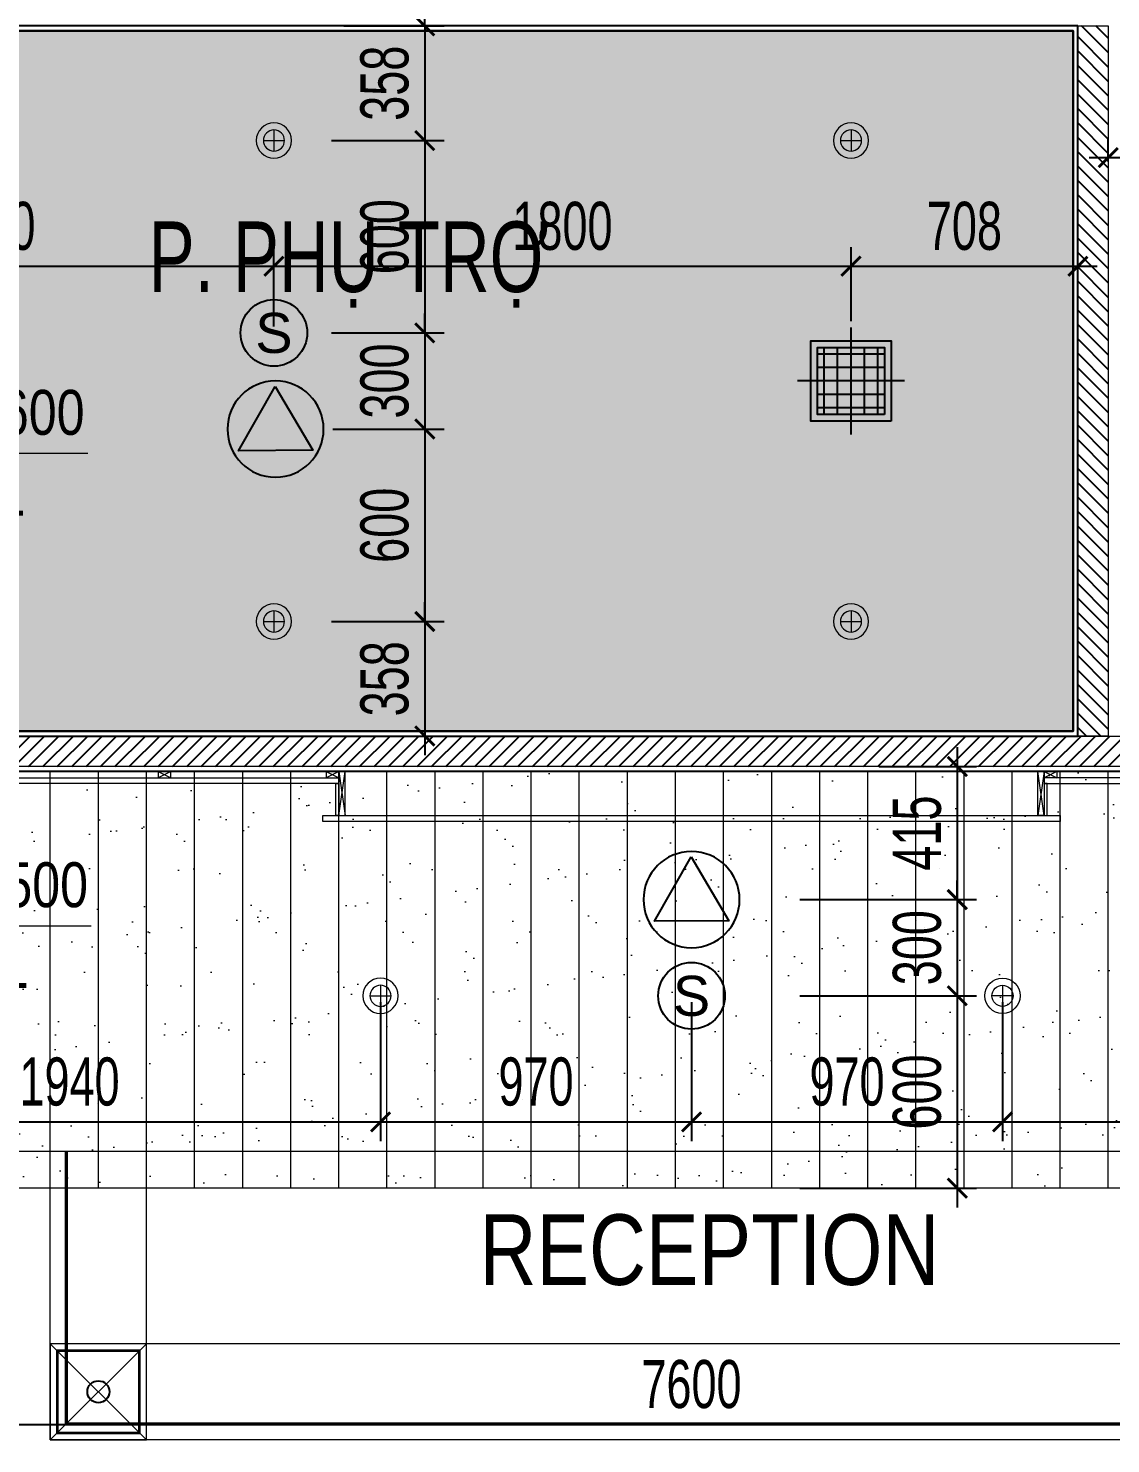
# Model space of a CAD drawing. Header units: millimetres. Extents: x -343543 to 400519, y -115663 to 104219.
# Drawn here: x -244923 to -241547, y 5088 to 9503 of the extents above; entities that cross this region are included whole.
import ezdxf
from ezdxf.enums import TextEntityAlignment as Align
from ezdxf.xclip import XClip

# ---------------------------------------------------------------- set-up
doc = ezdxf.new("R2010")
doc.units = ezdxf.units.MM
doc.header["$XCLIPFRAME"] = 0
doc.linetypes.add("$0$02'TUONG Xay$0$HIDDEN", pattern=[0.375, 0.25, -0.125])
doc.linetypes.add('XREF MAT BANG TUONG XAY$0$CENTER', pattern=[50.8, 31.75, -6.35, 6.35, -6.35])
doc.layers.get('0').update_dxf_attribs({"color": 231, "lineweight": 0})
doc.layers.get('DefPoints').update_dxf_attribs({"color": 191})
doc.layers.add('A-BaoChay', color=4, linetype='Continuous', lineweight=25, true_color=0x00ffff)
doc.layers.add('fix lightting yellow', color=2, linetype='Continuous', lineweight=5, true_color=0xffff00)
for name, color, linetype, lineweight in [('A-CLNG', 157, 'Continuous', 25), ('A-FLOR-PRTN', 161, 'Continuous', 9), ('A-OPEN', 20, 'Continuous', 9), ('A-PATT', 252, 'Continuous', 9), ('A-SYMBOLS', 10, 'Continuous', 13), ('fix lighting', 2, 'Continuous', 5), ('SME-E-LTG-DIM', 55, 'Continuous', 18), ('XREF MAT BANG TUONG XAY$0$$1$A-TEXT', 8, 'Continuous', 25), ('XREF MAT BANG TUONG XAY$0$01.Xref _MB T1$0$A-WALL-INT', 8, 'Continuous', 9), ('XREF MAT BANG TUONG XAY$0$A-FINE', 8, 'Continuous', 25), ('XREF MAT BANG TUONG XAY$0$A-GRID', 8, 'XREF MAT BANG TUONG XAY$0$CENTER', 15), ('XREF MAT BANG TUONG XAY$0$A-WALL-INT', 8, 'Continuous', 9)]:
    doc.layers.add(name, color=color, linetype=linetype, lineweight=lineweight)
for name, color, linetype in [('A-TEXT', 255, 'Continuous'), ('EL - BLOCK - PA', 2, 'Continuous'), ('INNO-GIOTHAI', 20, 'Continuous'), ('XREF MAT BANG TUONG XAY$0$A-FNSH', 8, 'Continuous'), ('XREF MAT BANG TUONG XAY$0$A-FURN', 8, 'Continuous'), ('XREF MAT BANG TUONG XAY$0$A-PATT', 8, 'Continuous')]:
    doc.layers.add(name, color=color, linetype=linetype)
doc.styles.add('LHP', font='arial.ttf')
doc.styles.add('SM-DIMTEXT', font='SME.shx', dxfattribs={"width": 0.7})
doc.styles.add('VTK _ Arial_2.5 mm', font='arial.ttf', dxfattribs={"width": 0.8, "height": 2.5})
doc.styles.add('XREF MAT BANG TUONG XAY$0$Arial', font='arial.ttf', dxfattribs={"width": 0.8})
doc.dimstyles.new('SDIM-100', dxfattribs={"dimscale": 100, "dimtxt": 2, "dimasz": 0.6, "dimexe": 0.6, "dimexo": 0.2, "dimgap": 0.5, "dimtad": 1, "dimdec": 0, "dimzin": 12, "dimtxsty": 'SM-DIMTEXT', "dimblk": 'ARCHTICK', "dimblk1": 'ARCHTICK', "dimblk2": 'ARCHTICK', "dimcen": 0.12, "dimdle": 0.6, "dimclrd": 7, "dimclre": 8, "dimadec": 0, "dimazin": 3, "dimtfac": 2, "dimtix": 1, "dimtmove": 1, "dimatfit": 3, "dimfxl": 1, "dimtzin": 0, "dimarcsym": 1})

# ---------------------------------------------------------------- blocks, each defined once
blk = doc.blocks.new('XREF MAT BANG TUONG XAY$0$00.xref_IKIGAI_Truc')
at = {"layer": 'XREF MAT BANG TUONG XAY$0$A-GRID', "color": 8, "ltscale": 20}
blk.add_lwpolyline([(-2907.5, 6000), (42750, 6000)], dxfattribs=at)
blk = doc.blocks.new('XREF MAT BANG TUONG XAY$0$nngfbv')
at = {"layer": 'XREF MAT BANG TUONG XAY$0$01.Xref _MB T1$0$A-WALL-INT', "color": 8}
blk.add_lwpolyline([(20, -10), (20, 10), (-20, 10), (-20, -10)], close=True, dxfattribs=at)
for points in [[(-20, 10), (20, -10)], [(20, 10), (-20, -10)]]:
    blk.add_lwpolyline(points, dxfattribs=at)
blk = doc.blocks.new('XREF MAT BANG TUONG XAY$0$xref_IKIGAI_Cot')
at = {"layer": 'XREF MAT BANG TUONG XAY$0$A-GRID', "color": 8, "ltscale": 20}
blk.add_lwpolyline([(-2907.5, 6000), (42750, 6000)], dxfattribs=at)
blk = doc.blocks.new('*U240')
at = {"layer": 'XREF MAT BANG TUONG XAY$0$A-PATT'}
h = blk.add_hatch(dxfattribs=at)
h.set_pattern_fill('ANSI31', color=8, scale=10)
h.set_pattern_definition([(45, (37661.79, -11178.564), (-22.45064, 22.45064), [])])
h.paths.add_polyline_path([(-38.7, 47.5), (2176.3, 47.5), (2176.3, -47.5), (-38.7, -47.5)])
at = {"layer": 'XREF MAT BANG TUONG XAY$0$A-WALL-INT', "color": 8}
blk.add_lwpolyline([(-38.7, 47.5), (2176.3, 47.5), (2176.3, -47.5), (-38.7, -47.5)], close=True, dxfattribs=at)
blk = doc.blocks.new('*U241')
at = {"layer": 'XREF MAT BANG TUONG XAY$0$A-PATT'}
h = blk.add_hatch(dxfattribs=at)
h.set_pattern_fill('ANSI31', color=8, scale=10)
h.set_pattern_definition([(45, (42656.79, -11178.564), (-22.45064, 22.45064), [])])
h.paths.add_polyline_path([(-38.7, 47.5), (7171.3, 47.5), (7171.3, -47.5), (-38.7, -47.5)])
at = {"layer": 'XREF MAT BANG TUONG XAY$0$A-WALL-INT', "color": 8}
blk.add_lwpolyline([(-38.7, 47.5), (7171.3, 47.5), (7171.3, -47.5), (-38.7, -47.5)], close=True, dxfattribs=at)
blk = doc.blocks.new('XREF MAT BANG NOI THAT')
at = {"color": 8}
blk.add_line((18300, 5400), (18000, 5100), dxfattribs=at)
for points in [[(18000, 6000), (22000, 6000), (22000, 5100), (18000, 5100)], [(18300, 6000), (21700, 6000), (21700, 5400), (18300, 5400)]]:
    blk.add_lwpolyline(points, close=True, dxfattribs=at)
blk = doc.blocks.new('01.Xref _MB T1')
at = {"layer": 'XREF MAT BANG TUONG XAY$0$01.Xref _MB T1$0$A-WALL-INT', "color": 8}
for points in [[(17812.81691, 7164.99794), (18899.99571, 7164.99794), (18899.99571, 7146.99794), (17812.81691, 7146.99794)], [(18919.99574, 7184.99669), (18899.99574, 7184.99669), (18899.9956, 7046.99999), (18919.9956, 7046.99999)], [(21079.99568, 7184.99669), (21099.99568, 7184.99669), (21099.99581, 7046.99999), (21079.99581, 7046.99999)], [(22187.17451, 7164.99794), (21099.99571, 7164.99794), (21099.99571, 7146.99794), (22187.17451, 7146.99794)], [(18890.9956, 7146.99794), (18899.9956, 7146.99794), (18899.9956, 7046.99999), (18890.9956, 7046.99999)], [(21108.99581, 7146.99794), (21099.99581, 7146.99794), (21099.99581, 7046.99999), (21108.99581, 7046.99999)], [(18849.99596, 7046.99999), (21149.99596, 7046.99999), (21149.99596, 7028.99999), (18849.99596, 7028.99999)]]:
    blk.add_lwpolyline(points, close=True, dxfattribs=at)
for points in [[(18899.9956, 7046.99999), (18919.99574, 7184.99669)], [(18899.99574, 7184.99669), (18919.9956, 7046.99999)], [(21099.99581, 7046.99999), (21079.99568, 7184.99669)], [(21099.99568, 7184.99669), (21079.99581, 7046.99999)]]:
    blk.add_lwpolyline(points, dxfattribs=at)
at = {"layer": 'XREF MAT BANG TUONG XAY$0$A-FINE', "color": 8}
blk.add_lwpolyline([(21205.00011, 9510), (16189.99073, 9510), (16189.99073, 7295), (21205.00011, 7295)], close=True, dxfattribs=at)
at = {"layer": 'XREF MAT BANG TUONG XAY$0$A-FNSH', "color": 8}
blk.add_lwpolyline([(23919.99202, 7525.001), (23919.99202, 7184.99069), (16079.9994, 7185.00001), (16079.9994, 7530.00096), (16204.99073, 7530.00096), (16204.99073, 7424.99999), (16409.99073, 7424.99999), (16409.99073, 7310), (21190.00011, 7310), (21190.00011, 9495), (16204.99072, 9495), (16204.99072, 8430.00096)], dxfattribs=at)
at = {"color": 8}
blk.add_blockref('XREF MAT BANG TUONG XAY$0$00.xref_IKIGAI_Truc', (0.00011, 0), dxfattribs=at)
ref = blk.add_blockref('XREF MAT BANG TUONG XAY$0$xref_IKIGAI_Cot', (-0.00927, -0.00001), dxfattribs=at)
XClip(ref).set_block_clipping_path([(-1610.3425959283, -2225.6693134198), (41829.1295208634, 21555.8819575264)])
at = {"layer": 'XREF MAT BANG TUONG XAY$0$01.Xref _MB T1$0$A-WALL-INT', "color": 8}
for p in [(18356.40631, 7174.99794), (18879.99571, 7174.99968)]:
    blk.add_blockref('XREF MAT BANG TUONG XAY$0$nngfbv', p, dxfattribs=at)
at = {"layer": 'XREF MAT BANG TUONG XAY$0$01.Xref _MB T1$0$A-WALL-INT', "color": 8, "xscale": -1}
blk.add_blockref('XREF MAT BANG TUONG XAY$0$nngfbv', (21119.99571, 7174.99968), dxfattribs=at)
at = {"layer": 'XREF MAT BANG TUONG XAY$0$A-FURN', "color": 8, "rotation": 270}
blk.add_blockref('*U240', (21252.50011, 9471.30169), dxfattribs=at)
at = {"layer": 'XREF MAT BANG TUONG XAY$0$A-FURN', "color": 8}
blk.add_blockref('*U241', (16433.68904, 7247.5), dxfattribs=at)
at = {"layer": 'XREF MAT BANG TUONG XAY$0$$1$A-TEXT', "color": 8, "style": 'XREF MAT BANG TUONG XAY$0$Arial'}
for s, width, p in [('P. PHỤ TRỢ', 0.7, (18306.71056, 8679.9917)), ('RECEPTION', 0.8, (19338.76342, 5583.34196))]:
    blk.add_text(s, height=220, dxfattribs=dict(at, width=width)).set_placement(p)
at = {"layer": 'A-PATT', "color": 8}
blk.add_blockref('XREF MAT BANG NOI THAT', (0, 0), dxfattribs=at)
blk = doc.blocks.new('LT5')
blk.add_lwpolyline([(-147, -147), (147, -147), (147, 147), (-147, 147)], close=True)
blk.add_lwpolyline([(-147, 147), (147, -147), (147, 147), (-147, -147)])
at = {"layer": 'A-PATT'}
for points in [[(-175, -175), (175, -175), (175, 175), (-175, 175)], [(-152, -152), (152, -152), (152, 152), (-152, 152)]]:
    blk.add_lwpolyline(points, close=True, dxfattribs=at)
for points in [[(-175, 175), (-147, 147)], [(147, 147), (175, 175)], [(-147, -147), (-175, -175)], [(147, -147), (175, -175)]]:
    blk.add_lwpolyline(points, dxfattribs=at)
at = {"layer": 'A-TEXT'}
blk.add_circle((0, 0), 40, dxfattribs=at)
blk = doc.blocks.new('DenSanTuongT1Ikigai')
at = {"layer": 'fix lightting yellow', "linetype": "$0$02'TUONG Xay$0$HIDDEN", "ltscale": 500, "const_width": 10}
blk.add_lwpolyline([(18050, 6000), (18050, 5150), (21950, 5150), (21950, 6000)], dxfattribs=at)
at = {"layer": 'fix lighting', "xscale": 0.8571428571428571, "yscale": 0.8571428571428571, "zscale": 0.8571428571428571}
blk.add_blockref('LT5', (18150, 5250), dxfattribs=at)
blk = doc.blocks.new('_ArchTick')
at = {"color": 0, "linetype": 'ByBlock', "const_width": 0.15}
blk.add_lwpolyline([(-0.5, -0.5), (0.5, 0.5)], dxfattribs=at)
blk = doc.blocks.new('*D1109')
at = {"layer": 'DefPoints', "color": 0, "transparency": 16777216}
for p in [(-239054, 5885), (-246654, 5480.3), (-239054, 5148.1)]:
    blk.add_point(p, dxfattribs=at)
at = {"layer": 'SME-E-LTG-DIM', "color": 8, "lineweight": -2, "transparency": 16777216}
for p, q in [((-239054, 5865), (-239054, 5088.1)), ((-246654, 5460.3), (-246654, 5088.1))]:
    blk.add_line(p, q, dxfattribs=at)
at = {"layer": 'SME-E-LTG-DIM', "color": 7, "lineweight": -2, "transparency": 16777216}
blk.add_line((-246714, 5148.1), (-238994, 5148.1), dxfattribs=at)
at = {"layer": 'SME-E-LTG-DIM', "color": 7, "lineweight": -2, "transparency": 16777216, "xscale": 60, "yscale": 60, "zscale": 60, "rotation": 180}
blk.add_blockref('_ArchTick', (-246654, 5148.1), dxfattribs=at)
at = {"layer": 'SME-E-LTG-DIM', "color": 7, "lineweight": -2, "transparency": 16777216, "xscale": 60, "yscale": 60, "zscale": 60}
blk.add_blockref('_ArchTick', (-239054, 5148.1), dxfattribs=at)
at = {"layer": 'SME-E-LTG-DIM', "color": 0, "transparency": 16777216, "insert": (-242854, 5273.1), "char_height": 150, "attachment_point": 5, "style": 'SM-DIMTEXT'}
blk.add_mtext('7600', dxfattribs=at)
blk = doc.blocks.new('*D1111')
at = {"layer": 'DefPoints', "color": 0, "transparency": 16777216}
for p in [(-242289, 7200), (-242536.2, 6785), (-242025.1, 6785)]:
    blk.add_point(p, dxfattribs=at)
at = {"layer": 'SME-E-LTG-DIM', "color": 7, "lineweight": -2, "transparency": 16777216}
blk.add_line((-242025.1, 7260), (-242025.1, 6725), dxfattribs=at)
at = {"layer": 'SME-E-LTG-DIM', "color": 8, "lineweight": -2, "transparency": 16777216}
for p, q in [((-242269, 7200), (-241965.1, 7200)), ((-242516.2, 6785), (-241965.1, 6785))]:
    blk.add_line(p, q, dxfattribs=at)
at = {"layer": 'SME-E-LTG-DIM', "color": 7, "lineweight": -2, "transparency": 16777216, "xscale": 60, "yscale": 60, "zscale": 60}
for p, rotation in [((-242025.1, 7200), 90), ((-242025.1, 6785), 270)]:
    blk.add_blockref('_ArchTick', p, dxfattribs=dict(at, rotation=rotation))
at = {"layer": 'SME-E-LTG-DIM', "color": 0, "transparency": 16777216, "insert": (-242150.1, 6992.5), "char_height": 150, "attachment_point": 5, "rotation": 90, "style": 'SM-DIMTEXT'}
blk.add_mtext('415', dxfattribs=at)
blk = doc.blocks.new('*D1112')
at = {"layer": 'DefPoints', "color": 0, "transparency": 16777216}
for p in [(-242536.2, 6785), (-242536.2, 6485), (-242025.1, 6485)]:
    blk.add_point(p, dxfattribs=at)
at = {"layer": 'SME-E-LTG-DIM', "color": 7, "lineweight": -2, "transparency": 16777216}
for p, q in [((-242025.1, 6785), (-242025.1, 6845)), ((-242025.1, 6785), (-242025.1, 6485)), ((-242025.1, 6485), (-242025.1, 6425))]:
    blk.add_line(p, q, dxfattribs=at)
at = {"layer": 'SME-E-LTG-DIM', "color": 8, "lineweight": -2, "transparency": 16777216}
for p, q in [((-242516.2, 6785), (-241965.1, 6785)), ((-242516.2, 6485), (-241965.1, 6485))]:
    blk.add_line(p, q, dxfattribs=at)
at = {"layer": 'SME-E-LTG-DIM', "color": 7, "lineweight": -2, "transparency": 16777216, "xscale": 60, "yscale": 60, "zscale": 60}
for p, rotation in [((-242025.1, 6785), 270), ((-242025.1, 6485), 90)]:
    blk.add_blockref('_ArchTick', p, dxfattribs=dict(at, rotation=rotation))
at = {"layer": 'SME-E-LTG-DIM', "color": 0, "transparency": 16777216, "insert": (-242150.1, 6635), "char_height": 150, "attachment_point": 5, "rotation": 90, "style": 'SM-DIMTEXT'}
blk.add_mtext('300', dxfattribs=at)
blk = doc.blocks.new('*D1113')
at = {"layer": 'DefPoints', "color": 0, "transparency": 16777216}
for p in [(-242536.2, 6485), (-242536.2, 5885), (-242025.1, 5885)]:
    blk.add_point(p, dxfattribs=at)
at = {"layer": 'SME-E-LTG-DIM', "color": 7, "lineweight": -2, "transparency": 16777216}
blk.add_line((-242025.1, 6545), (-242025.1, 5825), dxfattribs=at)
at = {"layer": 'SME-E-LTG-DIM', "color": 8, "lineweight": -2, "transparency": 16777216}
for p, q in [((-242516.2, 6485), (-241965.1, 6485)), ((-242516.2, 5885), (-241965.1, 5885))]:
    blk.add_line(p, q, dxfattribs=at)
at = {"layer": 'SME-E-LTG-DIM', "color": 7, "lineweight": -2, "transparency": 16777216, "xscale": 60, "yscale": 60, "zscale": 60}
for p, rotation in [((-242025.1, 6485), 90), ((-242025.1, 5885), 270)]:
    blk.add_blockref('_ArchTick', p, dxfattribs=dict(at, rotation=rotation))
at = {"layer": 'SME-E-LTG-DIM', "color": 0, "transparency": 16777216, "insert": (-242150.1, 6185), "char_height": 150, "attachment_point": 5, "rotation": 90, "style": 'SM-DIMTEXT'}
blk.add_mtext('600', dxfattribs=at)
blk = doc.blocks.new('*D1115')
at = {"layer": 'DefPoints', "color": 0, "transparency": 16777216}
for p in [(-245764, 6485), (-243824, 6485), (-243824, 6091.7)]:
    blk.add_point(p, dxfattribs=at)
at = {"layer": 'SME-E-LTG-DIM', "color": 8, "lineweight": -2, "transparency": 16777216}
for p, q in [((-245764, 6465), (-245764, 6031.7)), ((-243824, 6465), (-243824, 6031.7))]:
    blk.add_line(p, q, dxfattribs=at)
at = {"layer": 'SME-E-LTG-DIM', "color": 7, "lineweight": -2, "transparency": 16777216}
blk.add_line((-245824, 6091.7), (-243764, 6091.7), dxfattribs=at)
at = {"layer": 'SME-E-LTG-DIM', "color": 7, "lineweight": -2, "transparency": 16777216, "xscale": 60, "yscale": 60, "zscale": 60, "rotation": 180}
blk.add_blockref('_ArchTick', (-245764, 6091.7), dxfattribs=at)
at = {"layer": 'SME-E-LTG-DIM', "color": 7, "lineweight": -2, "transparency": 16777216, "xscale": 60, "yscale": 60, "zscale": 60}
blk.add_blockref('_ArchTick', (-243824, 6091.7), dxfattribs=at)
at = {"layer": 'SME-E-LTG-DIM', "color": 0, "transparency": 16777216, "insert": (-244794, 6216.7), "char_height": 150, "attachment_point": 5, "style": 'SM-DIMTEXT'}
blk.add_mtext('1940', dxfattribs=at)
blk = doc.blocks.new('*D1116')
at = {"layer": 'DefPoints', "color": 0, "transparency": 16777216}
for p in [(-243824, 6485), (-242854, 6485), (-242854, 6091.7)]:
    blk.add_point(p, dxfattribs=at)
at = {"layer": 'SME-E-LTG-DIM', "color": 8, "lineweight": -2, "transparency": 16777216}
for p, q in [((-243824, 6465), (-243824, 6031.7)), ((-242854, 6465), (-242854, 6031.7))]:
    blk.add_line(p, q, dxfattribs=at)
at = {"layer": 'SME-E-LTG-DIM', "color": 7, "lineweight": -2, "transparency": 16777216}
blk.add_line((-243884, 6091.7), (-242794, 6091.7), dxfattribs=at)
at = {"layer": 'SME-E-LTG-DIM', "color": 7, "lineweight": -2, "transparency": 16777216, "xscale": 60, "yscale": 60, "zscale": 60, "rotation": 180}
blk.add_blockref('_ArchTick', (-243824, 6091.7), dxfattribs=at)
at = {"layer": 'SME-E-LTG-DIM', "color": 7, "lineweight": -2, "transparency": 16777216, "xscale": 60, "yscale": 60, "zscale": 60}
blk.add_blockref('_ArchTick', (-242854, 6091.7), dxfattribs=at)
at = {"layer": 'SME-E-LTG-DIM', "color": 0, "transparency": 16777216, "insert": (-243339, 6216.7), "char_height": 150, "attachment_point": 5, "style": 'SM-DIMTEXT'}
blk.add_mtext('970', dxfattribs=at)
blk = doc.blocks.new('*D1117')
at = {"layer": 'DefPoints', "color": 0, "transparency": 16777216}
for p in [(-242854, 6485), (-241884, 6485), (-241884, 6091.7)]:
    blk.add_point(p, dxfattribs=at)
at = {"layer": 'SME-E-LTG-DIM', "color": 8, "lineweight": -2, "transparency": 16777216}
for p, q in [((-242854, 6465), (-242854, 6031.7)), ((-241884, 6465), (-241884, 6031.7))]:
    blk.add_line(p, q, dxfattribs=at)
at = {"layer": 'SME-E-LTG-DIM', "color": 7, "lineweight": -2, "transparency": 16777216}
blk.add_line((-242914, 6091.7), (-241824, 6091.7), dxfattribs=at)
at = {"layer": 'SME-E-LTG-DIM', "color": 7, "lineweight": -2, "transparency": 16777216, "xscale": 60, "yscale": 60, "zscale": 60, "rotation": 180}
blk.add_blockref('_ArchTick', (-242854, 6091.7), dxfattribs=at)
at = {"layer": 'SME-E-LTG-DIM', "color": 7, "lineweight": -2, "transparency": 16777216, "xscale": 60, "yscale": 60, "zscale": 60}
blk.add_blockref('_ArchTick', (-241884, 6091.7), dxfattribs=at)
at = {"layer": 'SME-E-LTG-DIM', "color": 0, "transparency": 16777216, "insert": (-242369, 6216.7), "char_height": 150, "attachment_point": 5, "style": 'SM-DIMTEXT'}
blk.add_mtext('970', dxfattribs=at)
blk = doc.blocks.new('*D1118')
at = {"layer": 'DefPoints', "color": 0, "transparency": 16777216}
for p in [(-241884, 6485), (-239944, 6485), (-239944, 6091.7)]:
    blk.add_point(p, dxfattribs=at)
at = {"layer": 'SME-E-LTG-DIM', "color": 8, "lineweight": -2, "transparency": 16777216}
for p, q in [((-241884, 6465), (-241884, 6031.7)), ((-239944, 6465), (-239944, 6031.7))]:
    blk.add_line(p, q, dxfattribs=at)
at = {"layer": 'SME-E-LTG-DIM', "color": 7, "lineweight": -2, "transparency": 16777216}
blk.add_line((-241944, 6091.7), (-239884, 6091.7), dxfattribs=at)
at = {"layer": 'SME-E-LTG-DIM', "color": 7, "lineweight": -2, "transparency": 16777216, "xscale": 60, "yscale": 60, "zscale": 60, "rotation": 180}
blk.add_blockref('_ArchTick', (-241884, 6091.7), dxfattribs=at)
at = {"layer": 'SME-E-LTG-DIM', "color": 7, "lineweight": -2, "transparency": 16777216, "xscale": 60, "yscale": 60, "zscale": 60}
blk.add_blockref('_ArchTick', (-239944, 6091.7), dxfattribs=at)
at = {"layer": 'SME-E-LTG-DIM', "color": 0, "transparency": 16777216, "insert": (-240914, 6216.7), "char_height": 150, "attachment_point": 5, "style": 'SM-DIMTEXT'}
blk.add_mtext('1940', dxfattribs=at)
blk = doc.blocks.new('*D1120')
at = {"layer": 'DefPoints', "color": 0, "transparency": 16777216}
for p in [(-243958, 9510), (-243997.4, 9152.5), (-243685.9, 9152.5)]:
    blk.add_point(p, dxfattribs=at)
at = {"layer": 'SME-E-LTG-DIM', "color": 7, "lineweight": -2, "transparency": 16777216}
for p, q in [((-243685.9, 9510), (-243685.9, 9570)), ((-243685.9, 9510), (-243685.9, 9152.5)), ((-243685.9, 9152.5), (-243685.9, 9092.5))]:
    blk.add_line(p, q, dxfattribs=at)
at = {"layer": 'SME-E-LTG-DIM', "color": 8, "lineweight": -2, "transparency": 16777216}
for p, q in [((-243938, 9510), (-243625.9, 9510)), ((-243977.4, 9152.5), (-243625.9, 9152.5))]:
    blk.add_line(p, q, dxfattribs=at)
at = {"layer": 'SME-E-LTG-DIM', "color": 7, "lineweight": -2, "transparency": 16777216, "xscale": 60, "yscale": 60, "zscale": 60}
for p, rotation in [((-243685.9, 9510), 270), ((-243685.9, 9152.5), 90)]:
    blk.add_blockref('_ArchTick', p, dxfattribs=dict(at, rotation=rotation))
at = {"layer": 'SME-E-LTG-DIM', "color": 0, "transparency": 16777216, "insert": (-243810.9, 9331.2), "char_height": 150, "attachment_point": 5, "rotation": 90, "style": 'SM-DIMTEXT'}
blk.add_mtext('358', dxfattribs=at)
blk = doc.blocks.new('*D1121')
at = {"layer": 'DefPoints', "color": 0, "transparency": 16777216}
for p in [(-243997.4, 9152.5), (-243997.4, 8552.5), (-243685.9, 8552.5)]:
    blk.add_point(p, dxfattribs=at)
at = {"layer": 'SME-E-LTG-DIM', "color": 7, "lineweight": -2, "transparency": 16777216}
blk.add_line((-243685.9, 9212.5), (-243685.9, 8492.5), dxfattribs=at)
at = {"layer": 'SME-E-LTG-DIM', "color": 8, "lineweight": -2, "transparency": 16777216}
for p, q in [((-243977.4, 9152.5), (-243625.9, 9152.5)), ((-243977.4, 8552.5), (-243625.9, 8552.5))]:
    blk.add_line(p, q, dxfattribs=at)
at = {"layer": 'SME-E-LTG-DIM', "color": 7, "lineweight": -2, "transparency": 16777216, "xscale": 60, "yscale": 60, "zscale": 60}
for p, rotation in [((-243685.9, 9152.5), 90), ((-243685.9, 8552.5), 270)]:
    blk.add_blockref('_ArchTick', p, dxfattribs=dict(at, rotation=rotation))
at = {"layer": 'SME-E-LTG-DIM', "color": 0, "transparency": 16777216, "insert": (-243810.9, 8852.5), "char_height": 150, "attachment_point": 5, "rotation": 90, "style": 'SM-DIMTEXT'}
blk.add_mtext('600', dxfattribs=at)
blk = doc.blocks.new('*D1122')
at = {"layer": 'DefPoints', "color": 0, "transparency": 16777216}
for p in [(-243997.4, 8552.5), (-243992.4, 8252.5), (-243685.9, 8252.5)]:
    blk.add_point(p, dxfattribs=at)
at = {"layer": 'SME-E-LTG-DIM', "color": 7, "lineweight": -2, "transparency": 16777216}
for p, q in [((-243685.9, 8552.5), (-243685.9, 8612.5)), ((-243685.9, 8552.5), (-243685.9, 8252.5)), ((-243685.9, 8252.5), (-243685.9, 8192.5))]:
    blk.add_line(p, q, dxfattribs=at)
at = {"layer": 'SME-E-LTG-DIM', "color": 8, "lineweight": -2, "transparency": 16777216}
for p, q in [((-243977.4, 8552.5), (-243625.9, 8552.5)), ((-243972.4, 8252.5), (-243625.9, 8252.5))]:
    blk.add_line(p, q, dxfattribs=at)
at = {"layer": 'SME-E-LTG-DIM', "color": 7, "lineweight": -2, "transparency": 16777216, "xscale": 60, "yscale": 60, "zscale": 60}
for p, rotation in [((-243685.9, 8552.5), 270), ((-243685.9, 8252.5), 90)]:
    blk.add_blockref('_ArchTick', p, dxfattribs=dict(at, rotation=rotation))
at = {"layer": 'SME-E-LTG-DIM', "color": 0, "transparency": 16777216, "insert": (-243810.9, 8402.5), "char_height": 150, "attachment_point": 5, "rotation": 90, "style": 'SM-DIMTEXT'}
blk.add_mtext('300', dxfattribs=at)
blk = doc.blocks.new('*D1123')
at = {"layer": 'DefPoints', "color": 0, "transparency": 16777216}
for p in [(-243992.4, 8252.5), (-243997.4, 7652.5), (-243685.9, 7652.5)]:
    blk.add_point(p, dxfattribs=at)
at = {"layer": 'SME-E-LTG-DIM', "color": 7, "lineweight": -2, "transparency": 16777216}
blk.add_line((-243685.9, 8312.5), (-243685.9, 7592.5), dxfattribs=at)
at = {"layer": 'SME-E-LTG-DIM', "color": 8, "lineweight": -2, "transparency": 16777216}
for p, q in [((-243972.4, 8252.5), (-243625.9, 8252.5)), ((-243977.4, 7652.5), (-243625.9, 7652.5))]:
    blk.add_line(p, q, dxfattribs=at)
at = {"layer": 'SME-E-LTG-DIM', "color": 7, "lineweight": -2, "transparency": 16777216, "xscale": 60, "yscale": 60, "zscale": 60}
for p, rotation in [((-243685.9, 8252.5), 90), ((-243685.9, 7652.5), 270)]:
    blk.add_blockref('_ArchTick', p, dxfattribs=dict(at, rotation=rotation))
at = {"layer": 'SME-E-LTG-DIM', "color": 0, "transparency": 16777216, "insert": (-243810.9, 7952.5), "char_height": 150, "attachment_point": 5, "rotation": 90, "style": 'SM-DIMTEXT'}
blk.add_mtext('600', dxfattribs=at)
blk = doc.blocks.new('*D1124')
at = {"layer": 'DefPoints', "color": 0, "transparency": 16777216}
for p in [(-243997.4, 7652.5), (-243997.4, 7295), (-243685.9, 7295)]:
    blk.add_point(p, dxfattribs=at)
at = {"layer": 'SME-E-LTG-DIM', "color": 7, "lineweight": -2, "transparency": 16777216}
for p, q in [((-243685.9, 7652.5), (-243685.9, 7712.5)), ((-243685.9, 7652.5), (-243685.9, 7295)), ((-243685.9, 7295), (-243685.9, 7235))]:
    blk.add_line(p, q, dxfattribs=at)
at = {"layer": 'SME-E-LTG-DIM', "color": 8, "lineweight": -2, "transparency": 16777216}
for p, q in [((-243977.4, 7652.5), (-243625.9, 7652.5)), ((-243977.4, 7295), (-243625.9, 7295))]:
    blk.add_line(p, q, dxfattribs=at)
at = {"layer": 'SME-E-LTG-DIM', "color": 7, "lineweight": -2, "transparency": 16777216, "xscale": 60, "yscale": 60, "zscale": 60}
for p, rotation in [((-243685.9, 7652.5), 270), ((-243685.9, 7295), 90)]:
    blk.add_blockref('_ArchTick', p, dxfattribs=dict(at, rotation=rotation))
at = {"layer": 'SME-E-LTG-DIM', "color": 0, "transparency": 16777216, "insert": (-243810.9, 7473.7), "char_height": 150, "attachment_point": 5, "rotation": 90, "style": 'SM-DIMTEXT'}
blk.add_mtext('358', dxfattribs=at)
blk = doc.blocks.new('*D1126')
at = {"layer": 'DefPoints', "color": 0, "transparency": 16777216}
for p in [(-244156.5, 8760.4), (-245956.5, 8569.2), (-244156.5, 8552.5)]:
    blk.add_point(p, dxfattribs=at)
at = {"layer": 'SME-E-LTG-DIM', "color": 8, "lineweight": -2, "transparency": 16777216}
for p, q in [((-245956.5, 8589.2), (-245956.5, 8820.4)), ((-244156.5, 8572.5), (-244156.5, 8820.4))]:
    blk.add_line(p, q, dxfattribs=at)
at = {"layer": 'SME-E-LTG-DIM', "color": 7, "lineweight": -2, "transparency": 16777216}
blk.add_line((-246016.5, 8760.4), (-244096.5, 8760.4), dxfattribs=at)
at = {"layer": 'SME-E-LTG-DIM', "color": 7, "lineweight": -2, "transparency": 16777216, "xscale": 60, "yscale": 60, "zscale": 60, "rotation": 180}
blk.add_blockref('_ArchTick', (-245956.5, 8760.4), dxfattribs=at)
at = {"layer": 'SME-E-LTG-DIM', "color": 7, "lineweight": -2, "transparency": 16777216, "xscale": 60, "yscale": 60, "zscale": 60}
blk.add_blockref('_ArchTick', (-244156.5, 8760.4), dxfattribs=at)
at = {"layer": 'SME-E-LTG-DIM', "color": 0, "transparency": 16777216, "insert": (-245056.5, 8885.4), "char_height": 150, "attachment_point": 5, "style": 'SM-DIMTEXT'}
blk.add_mtext('1800', dxfattribs=at)
blk = doc.blocks.new('*D1127')
at = {"layer": 'DefPoints', "color": 0, "transparency": 16777216}
for p in [(-242356.5, 8760.4), (-242356.5, 8569.2), (-244156.5, 8552.5)]:
    blk.add_point(p, dxfattribs=at)
at = {"layer": 'SME-E-LTG-DIM', "color": 8, "lineweight": -2, "transparency": 16777216}
for p, q in [((-244156.5, 8572.5), (-244156.5, 8820.4)), ((-242356.5, 8589.2), (-242356.5, 8820.4))]:
    blk.add_line(p, q, dxfattribs=at)
at = {"layer": 'SME-E-LTG-DIM', "color": 7, "lineweight": -2, "transparency": 16777216}
blk.add_line((-244216.5, 8760.4), (-242296.5, 8760.4), dxfattribs=at)
at = {"layer": 'SME-E-LTG-DIM', "color": 7, "lineweight": -2, "transparency": 16777216, "xscale": 60, "yscale": 60, "zscale": 60, "rotation": 180}
blk.add_blockref('_ArchTick', (-244156.5, 8760.4), dxfattribs=at)
at = {"layer": 'SME-E-LTG-DIM', "color": 7, "lineweight": -2, "transparency": 16777216, "xscale": 60, "yscale": 60, "zscale": 60}
blk.add_blockref('_ArchTick', (-242356.5, 8760.4), dxfattribs=at)
at = {"layer": 'SME-E-LTG-DIM', "color": 0, "transparency": 16777216, "insert": (-243256.5, 8885.4), "char_height": 150, "attachment_point": 5, "style": 'SM-DIMTEXT'}
blk.add_mtext('1800', dxfattribs=at)
blk = doc.blocks.new('*D1128')
at = {"layer": 'DefPoints', "color": 0, "transparency": 16777216}
for p in [(-241649, 8760.4), (-242356.5, 8569.2), (-241649, 8569.2)]:
    blk.add_point(p, dxfattribs=at)
at = {"layer": 'SME-E-LTG-DIM', "color": 8, "lineweight": -2, "transparency": 16777216}
for p, q in [((-242356.5, 8589.2), (-242356.5, 8820.4)), ((-241649, 8589.2), (-241649, 8820.4))]:
    blk.add_line(p, q, dxfattribs=at)
at = {"layer": 'SME-E-LTG-DIM', "color": 7, "lineweight": -2, "transparency": 16777216}
blk.add_line((-242416.5, 8760.4), (-241589, 8760.4), dxfattribs=at)
at = {"layer": 'SME-E-LTG-DIM', "color": 7, "lineweight": -2, "transparency": 16777216, "xscale": 60, "yscale": 60, "zscale": 60, "rotation": 180}
blk.add_blockref('_ArchTick', (-242356.5, 8760.4), dxfattribs=at)
at = {"layer": 'SME-E-LTG-DIM', "color": 7, "lineweight": -2, "transparency": 16777216, "xscale": 60, "yscale": 60, "zscale": 60}
blk.add_blockref('_ArchTick', (-241649, 8760.4), dxfattribs=at)
at = {"layer": 'SME-E-LTG-DIM', "color": 0, "transparency": 16777216, "insert": (-242002.8, 8885.4), "char_height": 150, "attachment_point": 5, "style": 'SM-DIMTEXT'}
blk.add_mtext('708', dxfattribs=at)
blk = doc.blocks.new('*D1132')
at = {"layer": 'DefPoints', "color": 0, "transparency": 16777216}
for p in [(-240334, 9099.3), (-241554, 9067.6), (-240334, 8987.4)]:
    blk.add_point(p, dxfattribs=at)
at = {"layer": 'SME-E-LTG-DIM', "color": 8, "lineweight": -2, "transparency": 16777216}
for p, q in [((-241554, 9087.6), (-241554, 9159.3)), ((-240334, 9007.4), (-240334, 9159.3))]:
    blk.add_line(p, q, dxfattribs=at)
at = {"layer": 'SME-E-LTG-DIM', "color": 7, "lineweight": -2, "transparency": 16777216}
blk.add_line((-241614, 9099.3), (-240274, 9099.3), dxfattribs=at)
at = {"layer": 'SME-E-LTG-DIM', "color": 7, "lineweight": -2, "transparency": 16777216, "xscale": 60, "yscale": 60, "zscale": 60, "rotation": 180}
blk.add_blockref('_ArchTick', (-241554, 9099.3), dxfattribs=at)
at = {"layer": 'SME-E-LTG-DIM', "color": 7, "lineweight": -2, "transparency": 16777216, "xscale": 60, "yscale": 60, "zscale": 60}
blk.add_blockref('_ArchTick', (-240334, 9099.3), dxfattribs=at)
at = {"layer": 'SME-E-LTG-DIM', "color": 0, "transparency": 16777216, "insert": (-240944, 9224.3), "char_height": 150, "attachment_point": 5, "style": 'SM-DIMTEXT'}
blk.add_mtext('1220', dxfattribs=at)
blk = doc.blocks.new('C-SPEAKER')
at = {"color": 0, "ltscale": 3}
blk.add_lwpolyline([(0, 88.9), (-77, -44.4), (77, -44.4)], close=True, dxfattribs=at)
blk.add_circle((0, 0), 100, dxfattribs=at)
blk = doc.blocks.new('A$C1bd1283e')
at = {"color": 0, "linetype": 'ByBlock'}
for p, q in [((-11.7, -11.7), (11.7, 11.7)), ((-11.7, 11.7), (11.7, -11.7))]:
    blk.add_line(p, q, dxfattribs=at)
for radius, start, end in [(27.5, 315, 135), (27.5, 135, 315), (16.5, 135, 315), (16.5, 315, 135)]:
    blk.add_arc((0, 0), radius, start, end, dxfattribs=at)
blk = doc.blocks.new('CUA GIO HOI')
at = {"linetype": 'Continuous'}
for p, q in [((-83.3, 104.2), (-83.3, -104.2)), ((-41.7, 104.2), (-41.7, -104.2)), ((0, 104.2), (0, -104.2)), ((41.7, 104.2), (41.7, -104.2)), ((83.3, 104.2), (83.3, -104.2)), ((104.2, 83.3), (-104.2, 83.3)), ((104.2, 41.7), (-104.2, 41.7)), ((104.2, 0), (-104.2, 0)), ((104.2, -41.7), (-104.2, -41.7)), ((104.2, -83.3), (-104.2, -83.3))]:
    blk.add_line(p, q, dxfattribs=at)
at = {"flags": 128}
for points in [[(0, 166.7), (0, -166.7)], [(166.7, 0), (-166.7, 0)]]:
    blk.add_lwpolyline(points, dxfattribs=at)
for points in [[(125, 125), (-125, 125), (-125, -125), (125, -125)], [(104.2, 104.2), (-104.2, 104.2), (-104.2, -104.2), (104.2, -104.2)]]:
    blk.add_lwpolyline(points, close=True, dxfattribs=at)
blk = doc.blocks.new('dau bao khoi')
blk.add_circle((0, 0), 104)
at = {"layer": 'A-TEXT', "ltscale": 5, "style": 'LHP'}
blk.add_text('S', height=125, dxfattribs=at).set_placement((0, 0), align=Align.MIDDLE_CENTER)
blk = doc.blocks.new('*U1475')
blk.add_line((-2, 0), (12, 0))
blk.add_lwpolyline([(0, -2), (0, 2)])
at = {"layer": 'A-SYMBOLS'}
blk.add_circle((0, 0), 2, dxfattribs=at)
at = {"color": 7, "style": 'VTK _ Arial_2.5 mm', "width": 0.8, "flags": 4}
blk.add_attdef('FINISHFLOORLEVEL', text='', height=2.5, dxfattribs=at).set_placement((3.2, 3.532), align=Align.TOP_LEFT)
blk.add_attdef('NAMEOFLEVEL', (3.2, -3.468), '', height=2.5, dxfattribs=at)

msp = doc.modelspace()

# ---------------------------------------------------------------- block references
at = {"layer": 'A-SYMBOLS'}
msp.add_blockref('01.Xref _MB T1', (-262854, 0), dxfattribs=at)

# ---------------------------------------------------------------- next in the draw order: hatches: boundary and pattern name
at = {"layer": 'A-PATT'}
h = msp.add_hatch(dxfattribs=at)
h.set_pattern_fill('DOTS', color=256, scale=25)
h.set_pattern_definition([(0, (-262854.025, -1e-05), (19.84375, 39.6875), [0, -39.6875])])
h.paths.add_polyline_path([(-246649, 9495), (-241664, 9495), (-241664, 7310), (-246444, 7310), (-246444, 7425), (-246649, 7425)], flags=17)
h.paths.add_polyline_path([(-238934, 7185), (-238874, 7185), (-238874, 5985), (-237079, 5985), (-237079, 9495), (-238934, 9495)])
h.paths.add_polyline_path([(-246834, 7185), (-246774, 7185), (-246774, 9495), (-248629, 9495), (-248629, 5985), (-246834, 5985)])
h = msp.add_hatch(dxfattribs=at)
h.set_pattern_fill('AR-SAND', color=256, scale=5)
h.set_pattern_definition([(37.5, (-262854.02, -1e-05), (-8.0002, 244.7066), [0, -193.04, 0, -215.9, 0, -206.375]), (7.5, (-262854.02, -1e-05), (224.7616, 358.4126), [0, -104.14, 0, -173.99, 0, -66.675]), (327.5, (-263010.23, -1e-05), (395.4962, 0.7186), [0, -63.5, 0, -228.6, 0, -298.45]), (317.5, (-263010.23, -1e-05), (381.778, 111.4647), [0, -31.75, 0, -149.86, 0, -171.45])])
h.paths.add_polyline_path([(-246834, 7185), (-238874, 7185), (-238874, 5885), (-246834, 5885)])
h = msp.add_hatch(dxfattribs=at)
h.set_pattern_fill('_USER', color=256, scale=150, angle=90, pattern_type=0)
h.set_pattern_definition([(90, (-262854.02, -1e-05), (-150, 9e-15), [])])
h.paths.add_polyline_path([(-246834, 7185), (-238874, 7185), (-238874, 5885), (-246834, 5885)])

# ---------------------------------------------------------------- next in the draw order: linework, layer by layer
at = {"layer": 'A-CLNG', "color": 251}
msp.add_lwpolyline([(-246649, 9495), (-241664, 9495), (-241664, 7310), (-246444, 7310), (-246444, 7425), (-246649, 7425)], close=True, dxfattribs=at)
at = {"layer": 'A-OPEN', "color": 251}
msp.add_lwpolyline([(-246834, 7185), (-238874, 7185), (-238874, 5885), (-246834, 5885)], close=True, dxfattribs=at)

# ---------------------------------------------------------------- next in the draw order: block references
at = {"layer": 'A-BaoChay', "color": 1}
for p in [(-244156.5, 8552.5), (-242854, 6485)]:
    msp.add_blockref('dau bao khoi', p, dxfattribs=at)
at = {"layer": 'EL - BLOCK - PA', "linetype": 'ByBlock', "xscale": -1.5, "yscale": 1.5, "zscale": 1.5, "rotation": 0.3584313773466707}
for p in [(-244151.5, 8252.5), (-242854, 6785)]:
    msp.add_blockref('C-SPEAKER', p, dxfattribs=at)
at = {"layer": 'fix lighting', "yscale": 2, "zscale": 2}
for p, xscale, rotation in [((-244156.5, 9152.5), 2, 315), ((-242356.5, 9152.5), 2, 315), ((-244156.5, 7652.5), 2, 315), ((-242356.5, 7652.5), 2, 315), ((-243824, 6485), 2, 315), ((-241884, 6485), -2, 45)]:
    msp.add_blockref('A$C1bd1283e', p, dxfattribs=dict(at, xscale=xscale, rotation=rotation))
at = {"layer": 'INNO-GIOTHAI', "xscale": -1, "rotation": 180}
msp.add_blockref('CUA GIO HOI', (-242356.5, 8402.5), dxfattribs=at)

# ---------------------------------------------------------------- next in the draw order: block references
at = {"layer": 'A-FLOR-PRTN'}
msp.add_blockref('DenSanTuongT1Ikigai', (-262854, 0), dxfattribs=at)

# ---------------------------------------------------------------- next in the draw order: block references
at = {"layer": 'A-SYMBOLS'}
ref = msp.add_blockref('*U1475', (-245409.2, 8176.9), dxfattribs=dict(at, xscale=56, yscale=56, zscale=56))
ref.add_attrib('FINISHFLOORLEVEL', '+2.600', dxfattribs={"layer": '0', "color": 7, "height": 140, "style": 'VTK _ Arial_2.5 mm', "width": 0.8}).set_placement((-245230, 8374.7), align=Align.TOP_LEFT)
ref.add_attrib('NAMEOFLEVEL', 'CFL', (-245230, 7982.7), dxfattribs={"layer": '0', "color": 7, "height": 140, "style": 'VTK _ Arial_2.5 mm', "width": 0.8})
ref = msp.add_blockref('*U1475', (-245398.4, 6703.6), dxfattribs=dict(at, xscale=56, yscale=56, zscale=56))
ref.add_attrib('FINISHFLOORLEVEL', '+2.500', dxfattribs={"layer": '0', "color": 7, "height": 140, "style": 'VTK _ Arial_2.5 mm', "width": 0.8}).set_placement((-245219.2, 6901.4), align=Align.TOP_LEFT)
ref.add_attrib('NAMEOFLEVEL', 'CFL', (-245219.2, 6509.4), dxfattribs={"layer": '0', "color": 7, "height": 140, "style": 'VTK _ Arial_2.5 mm', "width": 0.8})

# ---------------------------------------------------------------- next in the draw order: dimensions: what is measured, and where the dimension line sits
at = {"layer": 'SME-E-LTG-DIM'}
for base, p1, p2, picture, middle in [((-243685.881433, 9152.499991), (-243958.031627, 9509.999992), (-243997.428668, 9152.499991), '*D1120', (-243810.881433, 9331.249991)), ((-243685.9, 8552.5), (-243997.4, 9152.5), (-243997.4, 8552.5), '*D1121', (-243810.9, 8852.5)), ((-243685.9, 8252.5), (-243997.4, 8552.5), (-243992.4, 8252.5), '*D1122', (-243810.9, 8402.5)), ((-243685.9, 7652.5), (-243992.4, 8252.5), (-243997.4, 7652.5), '*D1123', (-243810.9, 7952.5)), ((-243685.881433, 7294.999988), (-243997.428668, 7652.499991), (-243997.428663, 7294.999988), '*D1124', (-243810.881433, 7473.74999)), ((-242025.1, 6785), (-242289, 7200), (-242536.2, 6785), '*D1111', (-242150.1, 6992.5)), ((-242025.1, 6485), (-242536.2, 6785), (-242536.2, 6485), '*D1112', (-242150.1, 6635)), ((-242025.1, 5885), (-242536.2, 6485), (-242536.2, 5885), '*D1113', (-242150.1, 6185))]:
    dim = msp.add_linear_dim(base=base, p1=p1, p2=p2, angle=90, dimstyle='SDIM-100', override={"dimtxt": 1.5, "dimtfill": 0}, dxfattribs=at)
    dim.commit()
    dim.dimension.update_dxf_attribs({"geometry": picture, "text_midpoint": middle})
for base, p1, p2, picture, middle in [((-240334, 9099.3), (-241554, 9067.6), (-240334, 8987.4), '*D1132', (-240944, 9224.3)), ((-244156.5, 8760.4), (-245956.5, 8569.2), (-244156.5, 8552.5), '*D1126', (-245056.5, 8885.4)), ((-242356.5, 8760.4), (-244156.5, 8552.5), (-242356.5, 8569.2), '*D1127', (-243256.5, 8885.4)), ((-241649.0246, 8760.4491), (-242356.5293, 8569.1667), (-241649.0246, 8569.1667), '*D1128', (-242002.7769, 8885.4491)), ((-243824, 6091.7), (-245764, 6485), (-243824, 6485), '*D1115', (-244794, 6216.7)), ((-242854, 6091.7), (-243824, 6485), (-242854, 6485), '*D1116', (-243339, 6216.7)), ((-241884, 6091.7), (-242854, 6485), (-241884, 6485), '*D1117', (-242369, 6216.7)), ((-239944, 6091.7), (-241884, 6485), (-239944, 6485), '*D1118', (-240914, 6216.7)), ((-239054, 5148.1), (-246654, 5480.3), (-239054, 5885), '*D1109', (-242854, 5273.1))]:
    dim = msp.add_linear_dim(base=base, p1=p1, p2=p2, dimstyle='SDIM-100', override={"dimtxt": 1.5, "dimtfill": 0}, dxfattribs=at)
    dim.commit()
    dim.dimension.update_dxf_attribs({"geometry": picture, "text_midpoint": middle})

doc.saveas('drawing.dxf')
